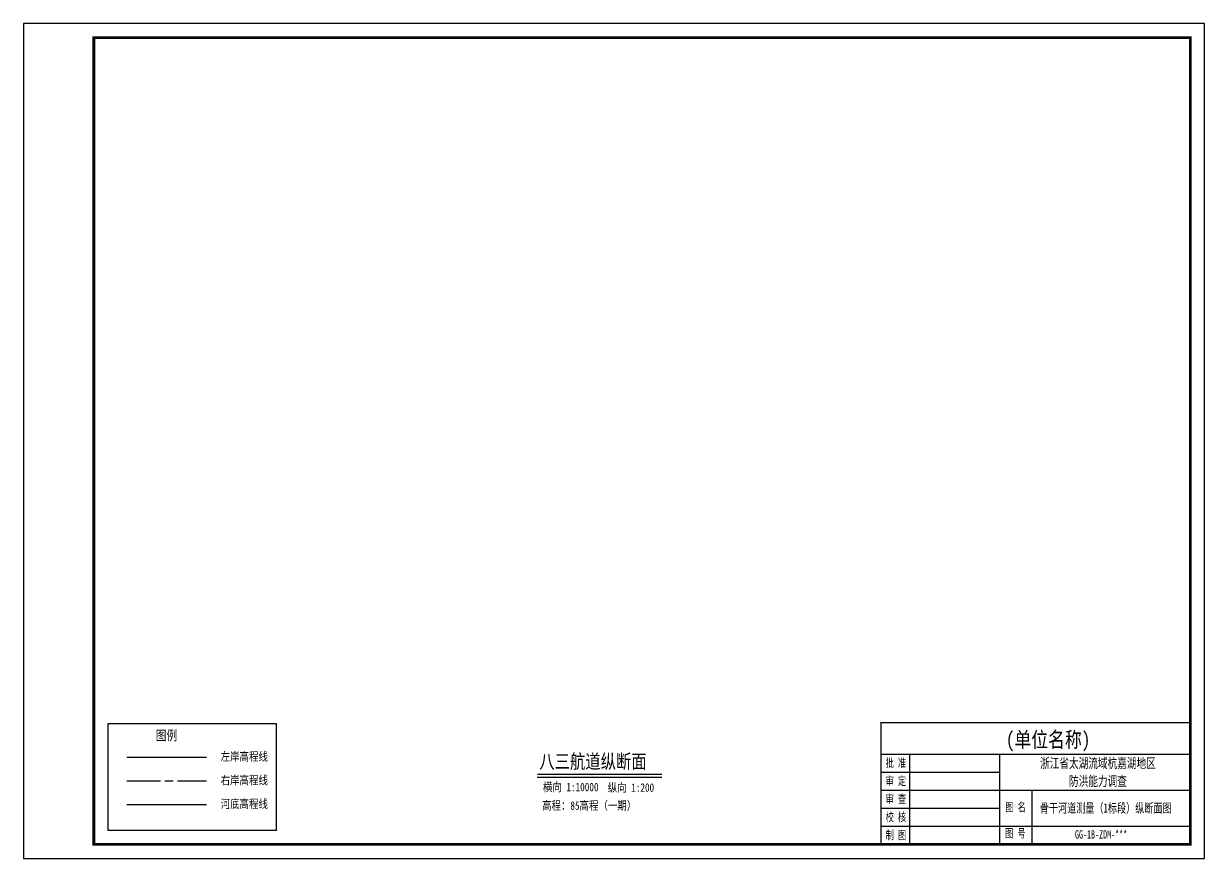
# Model space of a CAD drawing. Extents: x 529382 to 533977, y 3419784 to 3423811.
# Drawn here: x 529846.7 to 530266.7, y 3420395.7 to 3420692.7 of the extents above; entities that cross this region are included whole.
import ezdxf
from ezdxf.enums import TextEntityAlignment as Align

# ---------------------------------------------------------------- set-up
doc = ezdxf.new("R2010")
doc.units = 0
doc.header["$LTSCALE"] = 0.5
doc.linetypes.add('ACAD_ISO08W100', pattern=[36, 24, -3, 6, -3])
doc.layers.get('0').update_dxf_attribs({"linetype": 'CONTINUOUS'})
for name, color, linetype, lineweight in [('00右岸断面线', 5, 'ACAD_ISO08W100', 30), ('00河底高程', 2, 'CONTINUOUS', 30), ('xxxx', 6, 'CONTINUOUS', 30)]:
    doc.layers.add(name, color=color, linetype=linetype, lineweight=lineweight)
for name, color, linetype in [('tab', 9, 'CONTINUOUS'), ('TEXT', 7, 'CONTINUOUS'), ('zdm1', 2, 'CONTINUOUS'), ('图框', 7, 'CONTINUOUS')]:
    doc.layers.add(name, color=color, linetype=linetype)
doc.styles.add('HZ', font='fangsong_GB2312.ttf', dxfattribs={"width": 0.8})
doc.styles.add('tk2', font='fangsong_GB2312.ttf', dxfattribs={"width": 0.8})

# ---------------------------------------------------------------- blocks, each defined once
blk = doc.blocks.new('A$C0B9647FD')
at = {"lineweight": 100, "const_width": 0.5}
blk.add_lwpolyline([(0, 43.28), (-110, 43.28), (-110, 0), (0, 0), (0, 43.28)], dxfattribs=at)
at = {"layer": 'TEXT', "color": 0}
for p, q in [((-110, 32.08, 0), (0, 32.08, 0)), ((-99.92, 32.08, 0), (-99.92, 6.42, 0)), ((-67.83, 32.08, 0), (-67.83, 6.42, 0)), ((-110, 25.67, 0), (-67.83, 25.67, 0)), ((-110, 19.25, 0), (-67.83, 19.25, 0)), ((-67.83, 19.25, 0), (0, 19.25, 0)), ((-56.35, 19.25, 0), (-56.35, 0, 0)), ((-110, 12.83, 0), (-67.83, 12.83, 0)), ((-110, 6.42, 0), (0, 6.42, 0)), ((-99.92, 6.42, 0), (-99.92, 0, 0)), ((-67.83, 6.42, 0), (-67.83, 0, 0))]:
    blk.add_line(p, q, dxfattribs=at)
at = {"layer": 'TEXT', "color": 7, "ltscale": 8, "style": 'tk2'}
for tag, p, height, width in [('浙江省水利水电技术咨询中心', (-89.53, 34.51, 0), 5.5, 0.8), ('批准', (-108.38, 27.45, 0), 3, 0.7), ('审定', (-108.38, 21.04, 0), 3, 0.7), ('审 查', (-108.38, 14.62, 0), 3, 0.7), ('图名', (-65.84, 11.75, 0), 3, 0.7), ('校 核', (-108.38, 8.2, 0), 3, 0.7), ('制 图', (-108.38, 1.79, 0), 3, 0.7), ('图号', (-65.89, 2.42, 0), 3, 0.7)]:
    blk.add_attdef(tag, p, '', height=height, dxfattribs=dict(at, width=width))
at = {"layer": 'TEXT', "color": 0, "style": 'tk2', "width": 0.7}
for tag, height, p in [('浙江省太湖流域杭嘉湖地区', 3.5, (-32.86, 28.9, -206.67)), ('防洪能力调查', 3.5, (-32.86, 22.5, -206.67)), ('骨干河道测量（*标段）水系图', 3.3, (-30.1, 12.93, -206.67)), ('HJH-01', 3, (-31.74, 3.53, -206.67))]:
    blk.add_attdef(tag, text='', height=height, dxfattribs=at).set_placement(p, align=Align.MIDDLE_CENTER)
blk = doc.blocks.new('A$C72737839')
at = {"linetype": 'Continuous'}
blk.add_lwpolyline([(59.94, 0), (59.94, 37.85), (0, 37.85)], dxfattribs=at)
at = {"linetype": 'Continuous', "flags": 128}
for points in [[(0, 37.85), (0, 0)], [(0, 0), (59.94, 0)]]:
    blk.add_lwpolyline(points, dxfattribs=at)
at = {"layer": '00右岸断面线', "color": 5, "lineweight": 30}
blk.add_line((6.73, 17.55), (35.02, 17.55), dxfattribs=at)
at = {"layer": '00河底高程', "color": 2, "lineweight": 30}
blk.add_line((6.73, 9.13), (35.02, 9.13), dxfattribs=at)
at = {"layer": 'xxxx', "color": 6, "lineweight": 30}
blk.add_line((6.73, 25.97), (35.02, 25.97), dxfattribs=at)
at = {"layer": 'tab', "color": 0, "style": 'HZ', "width": 0.8}
blk.add_text('图例', height=3.5, dxfattribs=at).set_placement((20.83, 33.8), align=Align.MIDDLE)
at = {"layer": 'zdm1', "linetype": 'Continuous', "style": 'HZ', "width": 0.8}
for s, p in [('左岸高程线', (48.5, 26.33)), ('右岸高程线', (48.5, 17.91)), ('河底高程线', (48.5, 9.49))]:
    blk.add_text(s, height=3, dxfattribs=at).set_placement(p, align=Align.MIDDLE)

msp = doc.modelspace()

# ---------------------------------------------------------------- linework, layer by layer
at = {"layer": '图框', "flags": 128}
msp.add_lwpolyline([(529846.67, 3420395.67), (530266.67, 3420395.67), (530266.67, 3420692.67), (529846.67, 3420692.67)], close=True, dxfattribs=at)
at = {"layer": '图框', "const_width": 1, "flags": 128}
msp.add_lwpolyline([(529871.67, 3420400.67), (530261.67, 3420400.67), (530261.67, 3420687.67), (529871.67, 3420687.67)], close=True, dxfattribs=at)
at = {"layer": '图框', "color": 0, "const_width": 0.5, "flags": 128}
msp.add_lwpolyline([(530029.35, 3420425.56), (530073.69, 3420425.56)], dxfattribs=at)
at = {"layer": '图框', "color": 0, "flags": 128}
msp.add_lwpolyline([(530029.35, 3420424.56), (530073.69, 3420424.56)], dxfattribs=at)

# ---------------------------------------------------------------- block references
at = {"layer": '图框', "linetype": 'Continuous'}
msp.add_blockref('A$C72737839', (529876.67, 3420405.67), dxfattribs=at)
msp.add_blockref('A$C0B9647FD', (530261.67, 3420400.67), dxfattribs=at).add_auto_attribs({'图号': '图 号', '图名': '图 名', '批准': '批 准', '校 核': '校 核', '审 查': '审 查', '审定': '审 定', '制 图': '制 图', '浙江省水利水电技术咨询中心': '        (单位名称)', 'HJH-01': 'GG-1B-ZDM-***', '骨干河道测量（*标段）水系图': '骨干河道测量（1标段）纵断面图', '浙江省太湖流域杭嘉湖地区': '浙江省太湖流域杭嘉湖地区', '防洪能力调查': '防洪能力调查'})

# ---------------------------------------------------------------- texts
at = {"layer": '图框', "color": 0, "style": 'HZ', "width": 0.8}
msp.add_text('八三航道纵断面', height=5, dxfattribs=at).set_placement((530049.19, 3420430.26), align=Align.MIDDLE)
for s, p in [('横向 1:10000', (530031.39, 3420419.55)), ('纵向 1:200', (530054.44, 3420419.38)), ('高程：85高程（一期）', (530031.08, 3420412.96))]:
    msp.add_text(s, height=3, dxfattribs=at).set_placement(p)

doc.saveas('drawing.dxf')
